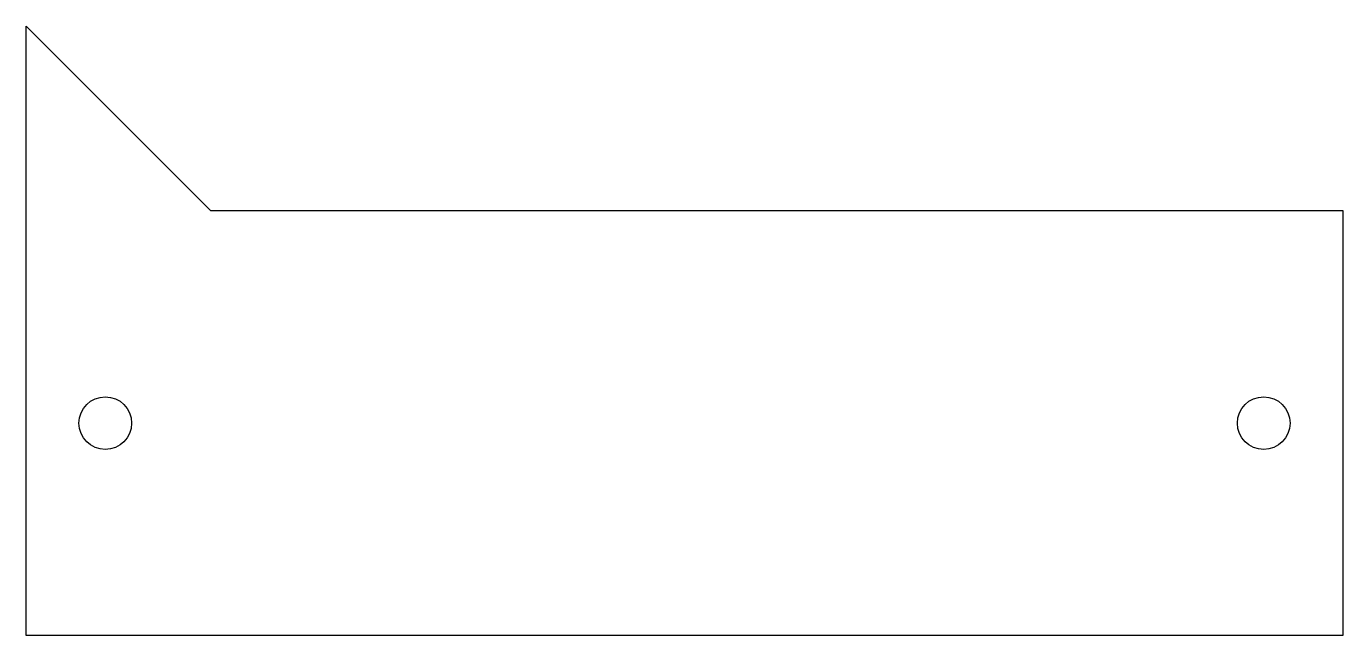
# Model space of a CAD drawing. Header units: millimetres. Extents: x -350 to -300, y 48.5 to 71.6.
import ezdxf

# ---------------------------------------------------------------- set-up
doc = ezdxf.new("R2010")
doc.units = ezdxf.units.MM
doc.layers.get('0').update_dxf_attribs({"linetype": 'CONTINUOUS'})

msp = doc.modelspace()

# ---------------------------------------------------------------- linework, layer by layer
msp.add_lwpolyline([(-350, 48.479), (-350, 71.624), (-343, 64.624), (-300, 64.624), (-300, 48.479)], close=True)
for centre in [(-347, 56.551), (-303, 56.551)]:
    msp.add_circle(centre, 1)

doc.saveas('drawing.dxf')
